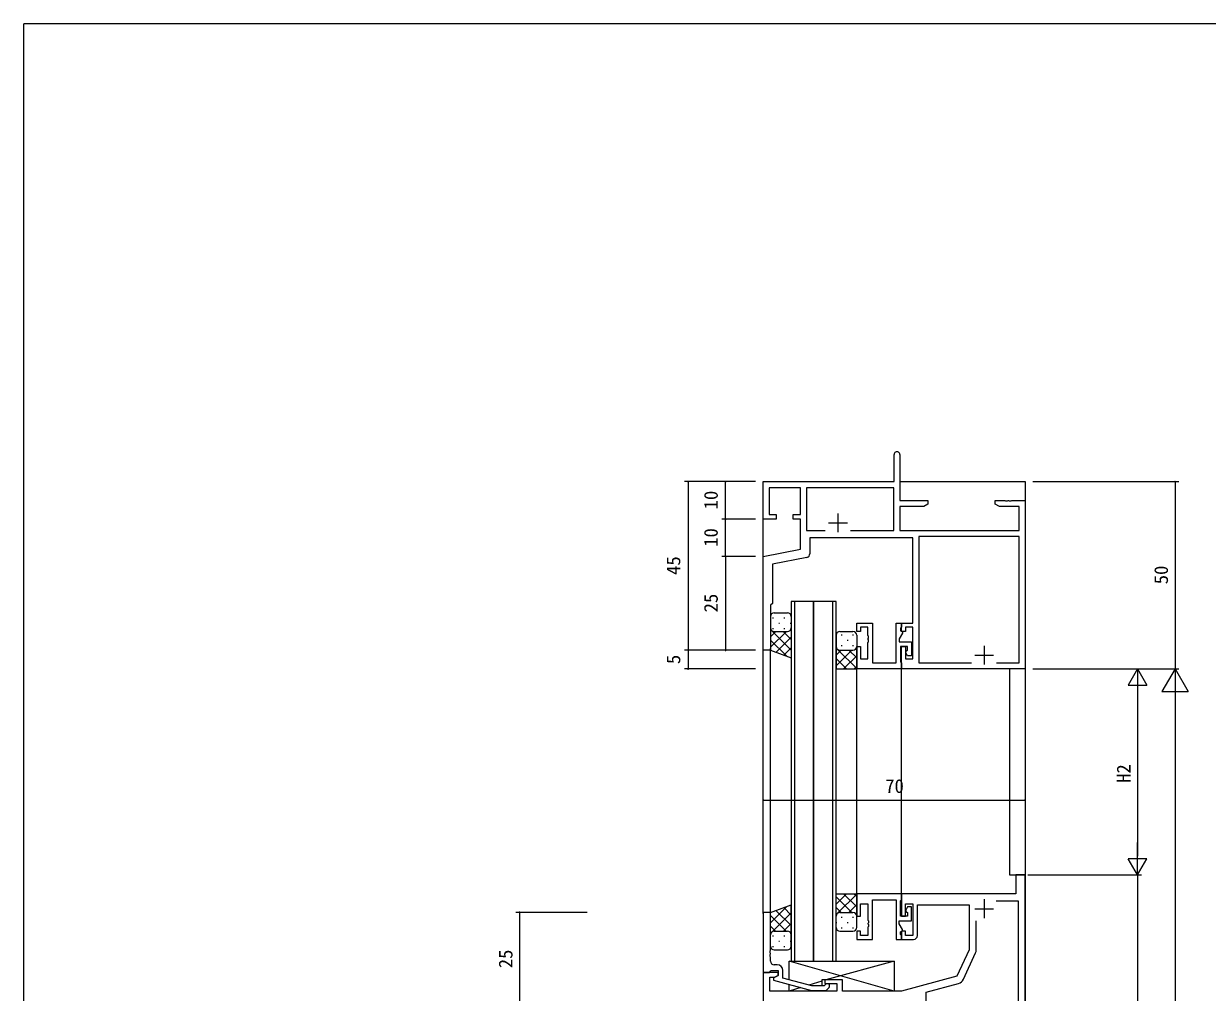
# Model space of a CAD drawing. Units: millimetres, scale not verified. Extents: x -594 to 539, y -420 to 386.
# Drawn here: x -590 to -274, y 123.4 to 382 of the extents above; entities that cross this region are included whole.
import ezdxf
from ezdxf.enums import TextEntityAlignment as Align

# ---------------------------------------------------------------- set-up
doc = ezdxf.new("R2010")
doc.units = ezdxf.units.MM
doc.header["$LTSCALE"] = 2
for name, color, linetype, lineweight in [('0-1_YKK_ZWAK', 7, 'Continuous', 9), ('0-3_YKK_12', 2, 'Continuous', 9), ('0-4_YKK_D', 6, 'Continuous', 9), ('0-6_YKK_13', 4, 'Continuous', 9), ('0-7_YKK_11', 7, 'Continuous', 9)]:
    doc.layers.add(name, color=color, linetype=linetype, lineweight=lineweight)
doc.styles.add('ＭＳ ゴシック', font='')
doc.styles.get('ＭＳ ゴシック').set_extended_font_data('MS Gothic')

msp = doc.modelspace()

# ---------------------------------------------------------------- linework, layer by layer
at = {"layer": '0-1_YKK_ZWAK'}
for p in [(-590, -368), (510, 382)]:
    msp.add_line(p, (-590, 382), dxfattribs=at)
at = {"layer": '0-3_YKK_12'}
for p, q in [((-392.599, 144.428), (-392.599, 259.732)), ((-392.599, 259.732), (-357.899, 259.732)), ((-356.099, 259.732), (-322.599, 259.732)), ((-322.599, 259.732), (-322.599, 33.046)), ((-379.099, 227.732), (-385.099, 227.732)), ((-385.099, 227.732), (-385.099, 131.732)), ((-384.099, 131.732), (-384.099, 227.732)), ((-373.099, 227.732), (-379.099, 227.732)), ((-379.099, 227.732), (-379.099, 131.732)), ((-379.099, 131.732), (-379.099, 227.732)), ((-374.099, 227.732), (-374.099, 131.732)), ((-373.099, 131.732), (-373.099, 227.732)), ((-390.599, 144.228), (-390.599, 215.232)), ((-367.599, 149.232), (-367.599, 210.231)), ((-355.599, 149.432), (-355.599, 210.231)), ((-326.799, 209.731), (-326.799, 154.732)), ((-326.799, 154.732), (-322.599, 154.732)), ((-385.099, 131.732), (-379.099, 131.732)), ((-379.099, 131.732), (-373.099, 131.732))]:
    msp.add_line(p, q, dxfattribs=at)
at = {"layer": '0-4_YKK_D'}
for p, q in [((-394.599, 259.732), (-413.599, 259.732)), ((-412.599, 259.732), (-412.599, 214.732)), ((-394.599, 259.732), (-403.599, 259.732)), ((-402.599, 249.732), (-402.599, 259.732)), ((-320.599, 259.732), (-281.599, 259.732)), ((-282.599, 259.732), (-282.599, 209.731)), ((-394.599, 249.732), (-403.599, 249.732)), ((-394.599, 249.732), (-403.599, 249.732)), ((-402.599, 239.732), (-402.599, 249.732)), ((-394.599, 239.732), (-403.599, 239.732)), ((-394.599, 239.732), (-403.599, 239.732)), ((-402.599, 239.732), (-402.599, 214.732)), ((-394.599, 214.732), (-413.599, 214.732)), ((-394.599, 214.732), (-413.599, 214.732)), ((-412.599, 214.732), (-412.599, 209.731)), ((-394.599, 214.732), (-403.599, 214.732)), ((-394.599, 209.731), (-413.599, 209.731)), ((-320.599, 209.731), (-281.599, 209.731)), ((-320.599, 209.731), (-291.599, 209.731)), ((-320.599, 209.731), (-281.599, 209.731)), ((-292.599, 209.731), (-295.099, 205.401)), ((-292.599, 209.731), (-290.099, 205.401)), ((-292.599, 209.731), (-292.599, 201.071)), ((-282.599, 209.731), (-286.099, 203.669)), ((-282.599, 209.731), (-279.099, 203.669)), ((-282.599, 209.731), (-282.599, 197.607)), ((-295.099, 205.401), (-290.099, 205.401)), ((-292.599, 204.732), (-292.599, 159.732)), ((-286.099, 203.669), (-279.099, 203.669)), ((-282.599, 202.732), (-282.599, -162.27)), ((-392.599, 174.732), (-322.599, 174.732)), ((-292.599, 154.732), (-292.599, 163.392)), ((-292.599, 154.732), (-295.099, 159.062)), ((-290.099, 159.062), (-295.099, 159.062)), ((-292.599, 154.732), (-290.099, 159.062)), ((-321.899, 154.732), (-291.599, 154.732)), ((-320.599, 154.732), (-291.599, 154.732)), ((-292.599, 154.732), (-292.599, 79.731)), ((-439.599, 144.728), (-458.599, 144.728)), ((-457.599, 144.728), (-457.599, 119.732))]:
    msp.add_line(p, q, dxfattribs=at)
for centre, start, end in [((-412.599, 259.732), 90, 270), ((-412.599, 259.732), 270, 90), ((-402.599, 259.732), 90, 270), ((-402.599, 259.732), 270, 90), ((-282.599, 259.732), 90, 270), ((-282.599, 259.732), 270, 90), ((-402.599, 249.732), 90, 270), ((-402.599, 249.732), 90, 270), ((-402.599, 249.732), 270, 90), ((-402.599, 249.732), 270, 90), ((-402.599, 239.732), 90, 270), ((-402.599, 239.732), 90, 270), ((-402.599, 239.732), 270, 90), ((-402.599, 239.732), 270, 90), ((-412.599, 214.732), 90, 270), ((-412.599, 214.732), 90, 270), ((-412.599, 214.732), 270, 90), ((-412.599, 214.732), 270, 90), ((-402.599, 214.732), 90, 270), ((-402.599, 214.732), 270, 90), ((-412.599, 209.731), 90, 270), ((-412.599, 209.731), 270, 90), ((-392.599, 174.732), 0, 180), ((-392.599, 174.732), 180, 0), ((-322.599, 174.732), 0, 180), ((-322.599, 174.732), 180, 0), ((-457.599, 144.728), 90, 270), ((-457.599, 144.728), 270, 90)]:
    msp.add_arc(centre, 0.106, start, end, dxfattribs=at)
at = {"layer": '0-6_YKK_13'}
for p, q in [((-389.599, 224.732), (-386.099, 224.732)), ((-390.599, 223.732), (-390.599, 220.732)), ((-390.046, 223.367), (-389.846, 223.367)), ((-388.431, 221.952), (-388.231, 221.952)), ((-387.016, 223.367), (-386.816, 223.367)), ((-385.401, 221.952), (-385.201, 221.952)), ((-385.099, 223.732), (-385.099, 220.732)), ((-390.599, 220.732), (-390.599, 214.732)), ((-390.599, 220.249), (-385.099, 214.749)), ((-389.212, 219.732), (-390.599, 218.345)), ((-386.383, 219.732), (-390.599, 215.516)), ((-390.046, 220.537), (-389.846, 220.537)), ((-389.599, 219.732), (-386.099, 219.732)), ((-389.599, 219.732), (-386.099, 219.732)), ((-385.099, 218.188), (-389.101, 214.186)), ((-387.253, 219.732), (-385.099, 217.577)), ((-387.016, 220.537), (-386.816, 220.537)), ((-385.14, 220.447), (-385.099, 220.406)), ((-385.099, 220.732), (-385.099, 212.732)), ((-373.099, 218.732), (-373.099, 215.732)), ((-372.099, 219.732), (-368.599, 219.732)), ((-371.725, 218.826), (-371.525, 218.826)), ((-368.695, 218.826), (-368.495, 218.826)), ((-367.599, 218.732), (-367.599, 215.732)), ((-390.599, 217.42), (-386.371, 213.192)), ((-385.099, 215.359), (-387.027, 213.431)), ((-373.099, 217.411), (-372.94, 217.411)), ((-373.099, 215.732), (-373.099, 209.732)), ((-372.89, 215.12), (-373.099, 215.329)), ((-367.599, 209.829), (-372.711, 214.941)), ((-371.725, 215.996), (-371.525, 215.996)), ((-370.11, 217.411), (-369.91, 217.411)), ((-368.695, 215.996), (-368.495, 215.996)), ((-367.599, 215.486), (-367.624, 215.511)), ((-367.599, 215.732), (-367.599, 209.732)), ((-390.599, 214.732), (-385.107, 212.732)), ((-373.099, 213.396), (-371.763, 214.732)), ((-373.099, 210.568), (-368.935, 214.732)), ((-370.33, 209.732), (-373.099, 212.501)), ((-372.099, 214.732), (-368.599, 214.732)), ((-372.099, 214.732), (-368.599, 214.732)), ((-371.106, 209.732), (-367.599, 213.239)), ((-367.599, 212.657), (-369.673, 214.732)), ((-373.099, 209.732), (-367.599, 209.732)), ((-368.278, 209.732), (-367.599, 210.411)), ((-370.33, 149.732), (-373.099, 146.963)), ((-373.099, 149.732), (-367.599, 149.732)), ((-373.099, 143.732), (-373.099, 149.732)), ((-373.099, 148.896), (-368.935, 144.732)), ((-367.599, 149.634), (-372.711, 144.523)), ((-371.106, 149.732), (-367.599, 146.224)), ((-368.278, 149.732), (-367.599, 149.053)), ((-367.599, 143.732), (-367.599, 149.732)), ((-390.599, 144.732), (-385.107, 146.731)), ((-386.267, 146.309), (-390.599, 141.977)), ((-387.075, 146.015), (-385.099, 144.038)), ((-385.099, 138.732), (-385.099, 146.731)), ((-373.099, 146.067), (-371.763, 144.732)), ((-367.599, 146.806), (-369.673, 144.732)), ((-390.599, 138.732), (-390.599, 144.732)), ((-385.099, 144.649), (-390.599, 139.149)), ((-390.599, 143.881), (-386.449, 139.732)), ((-389.149, 145.26), (-385.099, 141.21)), ((-372.89, 144.343), (-373.099, 144.134)), ((-373.099, 140.732), (-373.099, 143.732)), ((-372.099, 144.732), (-368.599, 144.732)), ((-372.099, 144.732), (-368.599, 144.732)), ((-371.725, 143.467), (-371.525, 143.467)), ((-368.695, 143.467), (-368.495, 143.467)), ((-367.599, 143.977), (-367.624, 143.953)), ((-367.599, 140.732), (-367.599, 143.732)), ((-390.599, 141.053), (-389.278, 139.732)), ((-389.599, 139.732), (-386.099, 139.732)), ((-389.599, 139.732), (-386.099, 139.732)), ((-385.099, 141.82), (-387.188, 139.732)), ((-373.099, 142.052), (-372.94, 142.052)), ((-372.099, 139.732), (-368.599, 139.732)), ((-371.725, 140.637), (-371.525, 140.637)), ((-370.11, 142.052), (-369.91, 142.052)), ((-368.695, 140.637), (-368.495, 140.637)), ((-390.599, 135.732), (-390.599, 138.732)), ((-390.046, 138.467), (-389.846, 138.467)), ((-388.431, 137.052), (-388.231, 137.052)), ((-387.016, 138.467), (-386.816, 138.467)), ((-385.401, 137.052), (-385.201, 137.052)), ((-385.099, 138.992), (-385.126, 138.965)), ((-385.099, 135.732), (-385.099, 138.732)), ((-390.046, 135.637), (-389.846, 135.637)), ((-389.599, 134.732), (-386.099, 134.732)), ((-387.016, 135.637), (-386.816, 135.637)), ((-357.601, 123.732), (-385.601, 131.732)), ((-385.601, 131.732), (-357.601, 131.732)), ((-385.601, 126.756), (-385.601, 131.732)), ((-357.601, 131.732), (-375.851, 126.732)), ((-357.601, 131.732), (-357.601, 123.732)), ((-376.901, 126.409), (-380.346, 125.349)), ((-376.901, 126.732), (-376.901, 125.132)), ((-371.399, 126.732), (-376.901, 126.732)), ((-371.399, 123.732), (-371.399, 126.732)), ((-385.601, 123.732), (-385.601, 125.514)), ((-376.901, 123.732), (-385.601, 123.732)), ((-382.504, 124.684), (-385.6, 123.732)), ((-376.901, 123.932), (-376.901, 123.732)), ((-357.601, 123.732), (-371.399, 123.732))]:
    msp.add_line(p, q, dxfattribs=at)
for centre, start, end in [((-389.599, 223.732), 90, 180), ((-386.099, 223.732), 0, 90), ((-389.599, 220.732), 180, 270), ((-389.599, 220.732), 180, 270), ((-386.099, 220.732), 270, 0), ((-386.099, 220.732), 270, 0), ((-372.099, 218.732), 90, 180), ((-368.599, 218.732), 0, 90), ((-372.099, 215.732), 180, 270), ((-372.099, 215.732), 180, 270), ((-368.599, 215.732), 270, 0), ((-368.599, 215.732), 270, 0), ((-372.099, 143.732), 90, 180), ((-372.099, 143.732), 90, 180), ((-368.599, 143.732), 0, 90), ((-368.599, 143.732), 0, 90), ((-389.599, 138.732), 90, 180), ((-389.599, 138.732), 90, 180), ((-386.099, 138.732), 0, 90), ((-386.099, 138.732), 0, 90), ((-372.099, 140.732), 180, 270), ((-368.599, 140.732), 270, 0), ((-389.599, 135.732), 180, 270), ((-386.099, 135.732), 270, 0)]:
    msp.add_arc(centre, 1, start, end, dxfattribs=at)
at = {"layer": '0-7_YKK_11'}
for p, q in [((-372.599, 251.232), (-372.599, 246.232)), ((-375.099, 248.732), (-370.099, 248.732)), ((-369.217, 246.731), (-357.729, 246.731)), ((-333.599, 215.932), (-333.599, 210.931)), ((-336.099, 213.431), (-331.099, 213.431)), ((-330.249, 211.362), (-324.229, 211.362)), ((-336.099, 145.732), (-331.099, 145.732)), ((-333.599, 148.232), (-333.599, 143.232)), ((-330.359, 147.802), (-324.529, 147.802)), ((-335.669, 134.747), (-335.669, 142.492)), ((-339.128, 126.887), (-335.856, 133.902)), ((-388.799, 130.728), (-389.599, 130.728))]:
    msp.add_line(p, q, dxfattribs=at)
for points in [[(-380.903, 239.521), (-390.099, 237.682), (-390.099, 227.232), (-390.599, 226.732), (-390.599, 214.732), (-392.599, 214.732), (-392.599, 239.732), (-382.599, 241.732), (-382.599, 249.732), (-384.599, 249.732), (-384.599, 250.932), (-382.599, 250.932), (-382.599, 258.102), (-390.969, 258.102), (-390.969, 250.932), (-389.099, 250.932), (-389.099, 249.732), (-392.599, 249.732), (-392.599, 259.732), (-357.599, 259.732), (-357.599, 266.982)], [(-356.099, 266.982), (-356.099, 254.732), (-348.599, 254.732), (-348.599, 253.731), (-349.69, 253.102), (-356.099, 253.102), (-356.099, 246.731), (-324.229, 246.731), (-324.229, 253.102), (-329.508, 253.102), (-330.599, 253.731), (-330.599, 254.732), (-328.057, 254.732), (-327.874, 254.612), (-327.324, 254.612), (-327.141, 254.732), (-327.057, 254.732), (-326.874, 254.612), (-326.324, 254.612), (-326.141, 254.732), (-322.599, 254.732)], [(-369.217, 246.731), (-357.729, 246.731), (-357.729, 258.102), (-380.969, 258.102), (-380.969, 246.731), (-375.981, 246.731)], [(-322.599, 254.732), (-322.599, 209.731), (-355.599, 209.731), (-355.599, 215.732), (-354.599, 215.732), (-354.599, 212.432), (-352.599, 212.432), (-352.599, 220.931), (-354.599, 220.931), (-354.599, 219.732), (-355.599, 219.732), (-355.599, 221.931), (-352.599, 221.931), (-352.599, 244.732), (-380.099, 244.732), (-380.099, 240.502)], [(-330.249, 211.362), (-324.229, 211.362), (-324.229, 245.102), (-350.969, 245.102), (-350.969, 211.362), (-336.949, 211.362)], [(-355.599, 209.731), (-367.599, 209.731), (-367.599, 215.732), (-366.599, 215.732), (-366.599, 212.432), (-364.599, 212.432), (-364.599, 216.773), (-364.479, 216.957), (-364.479, 217.506), (-364.599, 217.69), (-364.599, 217.773), (-364.479, 217.957), (-364.479, 218.507), (-364.599, 218.69), (-364.599, 220.931), (-366.599, 220.931), (-366.599, 219.732), (-367.599, 219.732), (-367.599, 221.931), (-363.399, 221.931), (-363.399, 211.362), (-357.099, 211.362), (-357.099, 221.931), (-355.599, 221.931), (-355.599, 220.931), (-355.899, 220.631), (-355.899, 219.932), (-355.399, 219.643), (-355.399, 219.29), (-356.299, 217.732), (-356.299, 216.932), (-352.999, 216.932), (-352.999, 213.232), (-353.999, 213.232), (-354.499, 214.098), (-354.499, 214.443), (-353.999, 214.732), (-353.999, 215.732), (-355.899, 215.732), (-355.899, 211.662)], [(-355.899, 211.662), (-355.599, 211.362), (-355.599, 209.731)], [(-322.599, 79.731), (-322.599, 154.732), (-325.099, 154.732), (-325.099, 149.732), (-355.599, 149.732), (-355.599, 143.732), (-354.599, 143.732), (-354.599, 147.032), (-352.599, 147.032), (-352.599, 138.532), (-354.599, 138.532)], [(-355.599, 149.732), (-367.599, 149.732), (-367.599, 143.732), (-366.599, 143.732), (-366.599, 147.032), (-364.599, 147.032), (-364.599, 142.69), (-364.479, 142.507), (-364.479, 141.957), (-364.599, 141.773), (-364.599, 141.69), (-364.479, 141.507), (-364.479, 140.957), (-364.599, 140.773), (-364.599, 138.532), (-366.599, 138.532), (-366.599, 139.732), (-367.599, 139.732), (-367.599, 137.532), (-363.399, 137.532), (-363.399, 148.102), (-357.099, 148.102), (-357.099, 137.532), (-355.599, 137.532), (-355.599, 138.532), (-355.899, 138.832), (-355.899, 139.532), (-355.399, 139.82), (-355.399, 140.173), (-356.299, 141.732), (-356.299, 142.532), (-352.999, 142.532), (-352.999, 146.232), (-353.999, 146.232), (-354.499, 145.366), (-354.499, 145.02), (-353.999, 144.732), (-353.999, 143.732), (-355.899, 143.732), (-355.899, 147.802)], [(-355.899, 147.802), (-355.599, 148.102), (-355.599, 149.732)], [(-351.399, 138.532), (-351.399, 146.731), (-337.599, 146.731), (-337.599, 134.732), (-340.891, 127.673), (-355.599, 123.732), (-371.399, 123.732), (-371.399, 126.732), (-376.099, 126.732), (-376.099, 125.732), (-372.899, 125.732), (-372.899, 123.732), (-390.799, 123.732), (-390.799, 127.431), (-389.465, 127.431), (-388.599, 127.931), (-388.599, 128.732), (-392.599, 128.732), (-392.599, 119.732)], [(-330.359, 147.802), (-324.529, 147.802), (-324.529, 81.662), (-335.569, 81.662), (-335.569, 88.836)], [(-392.599, 144.728), (-392.599, 128.728), (-390.899, 128.728), (-390.599, 129.028), (-390.399, 129.228), (-388.599, 129.228), (-388.599, 127.928), (-389.799, 127.235), (-389.799, 126.635), (-379.696, 123.928), (-375.75, 123.928), (-374.975, 124.704)], [(-390.599, 131.728), (-390.599, 132.77), (-390.719, 132.953), (-390.719, 133.503), (-390.599, 133.686), (-390.599, 133.77), (-390.719, 133.953), (-390.719, 134.503), (-390.599, 134.686), (-390.599, 144.728), (-392.599, 144.728)], [(-354.599, 138.532), (-354.599, 139.732), (-355.599, 139.732), (-355.599, 137.532), (-352.399, 137.532)], [(-375.823, 125.552), (-376.247, 125.128), (-379.538, 125.128), (-387.299, 127.208), (-387.299, 129.228)], [(-345.128, 103.662), (-349.099, 103.662), (-349.099, 123.475), (-340.423, 125.8)]]:
    msp.add_lwpolyline(points, dxfattribs=at)
for centre, radius, start, end in [((-356.849, 266.982), 0.75, 359.99998, 180), ((-381.099, 240.502), 1, 281.31073, 0), ((-352.399, 138.532), 1, 270, 359.99998), ((-337.669, 134.747), 2, 335.00003, 0.00002), ((-389.599, 131.728), 1, 180, 269.99998), ((-388.799, 129.228), 1.5, 0, 89.99998), ((-340.94, 127.732), 2, 284.99998, 335.00002), ((-375.399, 125.128), 0.6, 314.99998, 135)]:
    msp.add_arc(centre, radius, start, end, dxfattribs=at)

# ---------------------------------------------------------------- texts
at = {"layer": '0-4_YKK_D', "color": 4, "style": 'ＭＳ ゴシック'}
for s, p in [('10', (-403.599, 252.331)), ('10', (-403.599, 242.332)), ('45', (-413.599, 234.832)), ('50', (-283.399, 232.332)), ('25', (-403.599, 224.832)), ('5', (-413.599, 211.032)), ('H2', (-293.399, 179.307)), ('25', (-458.399, 129.83))]:
    msp.add_text(s, height=3.666, rotation=90, dxfattribs=at).set_placement(p, align=Align.BOTTOM_LEFT)
msp.add_text('70', height=3.666, dxfattribs=at).set_placement((-359.999, 175.532), align=Align.BOTTOM_LEFT)

doc.saveas('drawing.dxf')
